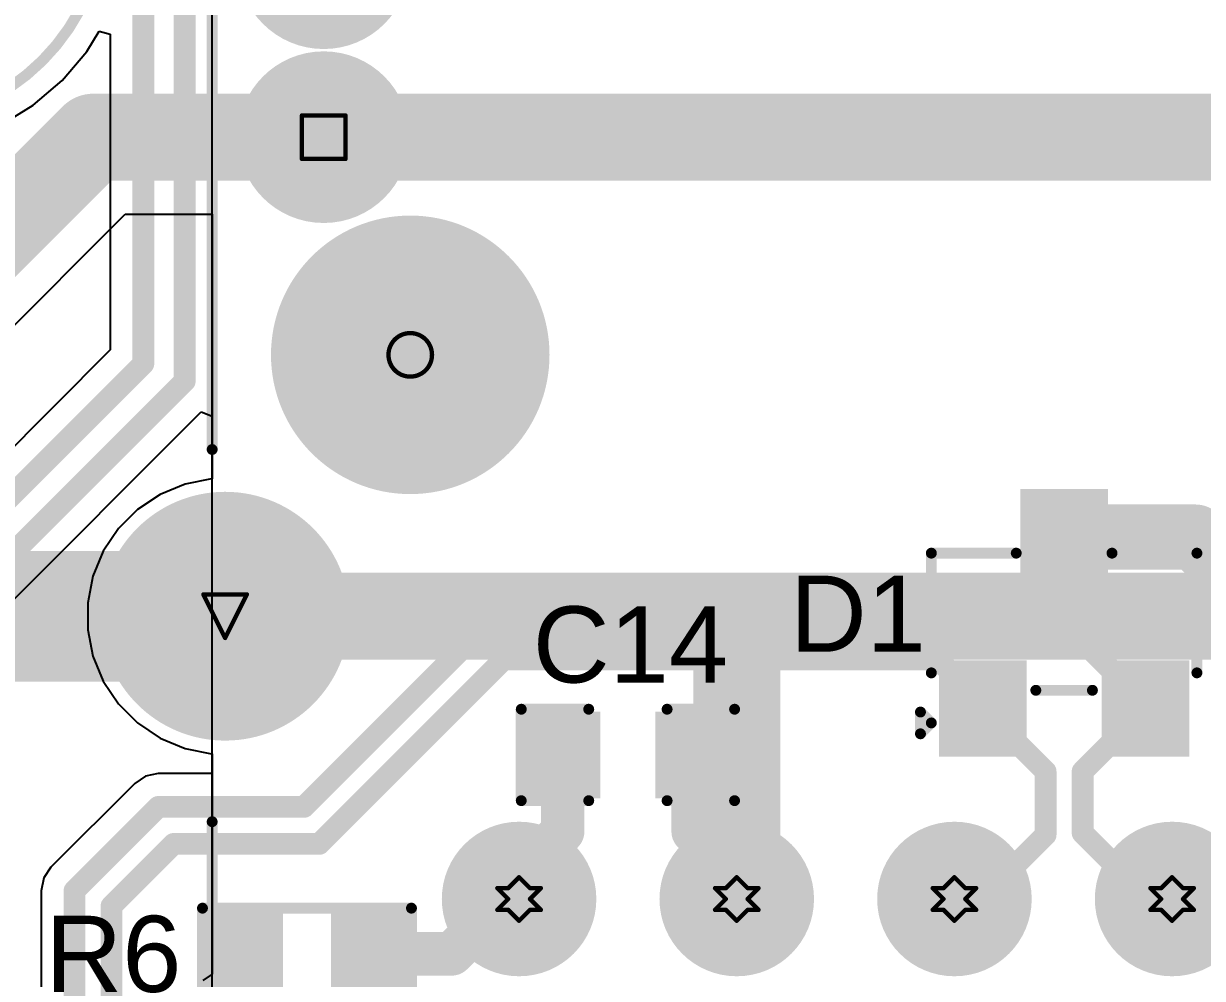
# Model space of a CAD drawing. Header units: inches. Extents: x 0 to 12.8, y -0.1 to 3.5.
# Drawn here: x 0.524 to 1.066, y 1.335 to 1.773 of the extents above; entities that cross this region are included whole.
import ezdxf

# ---------------------------------------------------------------- set-up
doc = ezdxf.new("R2010")
doc.units = ezdxf.units.IN
doc.header["$MEASUREMENT"] = 0
for name, color, linetype in [('Bottom Layer', 5, 'Continuous'), ('Bottom Overlay', 54, 'Continuous'), ('Bottom Solder', 6, 'Continuous'), ('Drill Drawing', 1, 'Continuous'), ('Keep-Out Layer', 6, 'Continuous'), ('Multi-Layer', 9, 'Continuous'), ('Pad Holes', 156, 'Continuous'), ('Top Layer', 1, 'Continuous'), ('Top Overlay', 2, 'Continuous'), ('Top Paste', 8, 'Continuous'), ('Top Solder', 216, 'Continuous')]:
    doc.layers.add(name, color=color, linetype=linetype)
doc.styles.add('Arial', font='', dxfattribs={"height": 0.2})
doc.styles.get('Arial').set_extended_font_data('Arial')

# ---------------------------------------------------------------- blocks, each defined once
blk = doc.blocks.new('SOT_23_2')
at = {"layer": 'Top Layer'}
for points in [[(-0.01614, 0.05748), (0.01614, 0.05748), (0.01614, 0.02126), (-0.01614, 0.02126)], [(-0.05354, -0.02126), (-0.02126, -0.02126), (-0.02126, -0.05748), (-0.05354, -0.05748)], [(0.02126, -0.02126), (0.05354, -0.02126), (0.05354, -0.05748), (0.02126, -0.05748)]]:
    blk.add_hatch(color=1, dxfattribs=at).paths.add_polyline_path(points)
at = {"layer": 'Top Paste'}
for points in [[(-0.01614, 0.05748), (0.01614, 0.05748), (0.01614, 0.02126), (-0.01614, 0.02126)], [(-0.05354, -0.02126), (-0.02126, -0.02126), (-0.02126, -0.05748), (-0.05354, -0.05748)], [(0.02126, -0.02126), (0.05354, -0.02126), (0.05354, -0.05748), (0.02126, -0.05748)]]:
    blk.add_hatch(color=8, dxfattribs=at).paths.add_polyline_path(points)
at = {"layer": 'Top Solder'}
for points in [[(-0.02014, 0.06148), (0.02014, 0.06148), (0.02014, 0.01726), (-0.02014, 0.01726)], [(-0.05754, -0.01726), (-0.01726, -0.01726), (-0.01726, -0.06148), (-0.05754, -0.06148)], [(0.01726, -0.01726), (0.05754, -0.01726), (0.05754, -0.06148), (0.01726, -0.06148)]]:
    blk.add_hatch(color=216, dxfattribs=at).paths.add_polyline_path(points)
at = {"layer": 'Top Overlay'}
for points in [[(-0.061, 0.032, 0.005, 0.005, 0), (-0.022, 0.032, 0.005, 0.005, 0)], [(-0.061, -0.023, 0.005, 0.005, 0), (-0.061, 0.032, 0.005, 0.005, 0)], [(0.022, 0.032, 0.005, 0.005, 0), (0.061, 0.032, 0.005, 0.005, 0)], [(0.061, -0.023, 0.005, 0.005, 0), (0.061, 0.032, 0.005, 0.005, 0)], [(-0.013, -0.031, 0.005, 0.005, 0), (0.013, -0.031, 0.005, 0.005, 0)], [(-0.066, -0.051, 0.005, 0.005, 0), (-0.066, -0.041, 0.005, 0.005, 0)], [(-0.066, -0.041, 0.005, 0.005, 0), (-0.061, -0.046, 0.005, 0.005, 0)], [(-0.066, -0.051, 0.005, 0.005, 0), (-0.061, -0.046, 0.005, 0.005, 0)]]:
    blk.add_lwpolyline(points, format="xyseb", dxfattribs=at)
for points in [[(-0.06225, 0.032, 0.0025, 0.0025, 1), (-0.05975, 0.032, 0.0025, 0.0025, 1)], [(-0.06225, 0.032, 0.0025, 0.0025, 1), (-0.05975, 0.032, 0.0025, 0.0025, 1)], [(-0.02325, 0.032, 0.0025, 0.0025, 1), (-0.02075, 0.032, 0.0025, 0.0025, 1)], [(0.02075, 0.032, 0.0025, 0.0025, 1), (0.02325, 0.032, 0.0025, 0.0025, 1)], [(0.05975, 0.032, 0.0025, 0.0025, 1), (0.06225, 0.032, 0.0025, 0.0025, 1)], [(0.05975, 0.032, 0.0025, 0.0025, 1), (0.06225, 0.032, 0.0025, 0.0025, 1)], [(-0.06225, -0.023, 0.0025, 0.0025, 1), (-0.05975, -0.023, 0.0025, 0.0025, 1)], [(0.05975, -0.023, 0.0025, 0.0025, 1), (0.06225, -0.023, 0.0025, 0.0025, 1)], [(-0.01425, -0.031, 0.0025, 0.0025, 1), (-0.01175, -0.031, 0.0025, 0.0025, 1)], [(0.01175, -0.031, 0.0025, 0.0025, 1), (0.01425, -0.031, 0.0025, 0.0025, 1)], [(-0.06725, -0.041, 0.0025, 0.0025, 1), (-0.06475, -0.041, 0.0025, 0.0025, 1)], [(-0.06725, -0.041, 0.0025, 0.0025, 1), (-0.06475, -0.041, 0.0025, 0.0025, 1)], [(-0.06725, -0.051, 0.0025, 0.0025, 1), (-0.06475, -0.051, 0.0025, 0.0025, 1)], [(-0.06725, -0.051, 0.0025, 0.0025, 1), (-0.06475, -0.051, 0.0025, 0.0025, 1)], [(-0.06225, -0.046, 0.0025, 0.0025, 1), (-0.05975, -0.046, 0.0025, 0.0025, 1)], [(-0.06225, -0.046, 0.0025, 0.0025, 1), (-0.05975, -0.046, 0.0025, 0.0025, 1)]]:
    blk.add_lwpolyline(points, format="xyseb", close=True, dxfattribs=at)
blk = doc.blocks.new('R___0603_29')
at = {"layer": 'Top Layer'}
for points in [[(-0.015, 0.0175), (-0.015, -0.0175), (-0.045, -0.0175), (-0.045, 0.0175)], [(0.045, 0.0175), (0.045, -0.0175), (0.015, -0.0175), (0.015, 0.0175)]]:
    blk.add_hatch(color=1, dxfattribs=at).paths.add_polyline_path(points)
at = {"layer": 'Top Paste'}
for points in [[(-0.015, 0.0175), (-0.015, -0.0175), (-0.045, -0.0175), (-0.045, 0.0175)], [(0.045, 0.0175), (0.045, -0.0175), (0.015, -0.0175), (0.015, 0.0175)]]:
    blk.add_hatch(color=8, dxfattribs=at).paths.add_polyline_path(points)
at = {"layer": 'Top Solder'}
for points in [[(-0.011, 0.0215), (-0.011, -0.0215), (-0.049, -0.0215), (-0.049, 0.0215)], [(0.049, 0.0215), (0.049, -0.0215), (0.011, -0.0215), (0.011, 0.0215)]]:
    blk.add_hatch(color=216, dxfattribs=at).paths.add_polyline_path(points)
at = {"layer": 'Top Overlay'}
for points in [[(0.048, 0.021, 0.005, 0.005, 0), (-0.048, 0.021, 0.005, 0.005, 0)], [(-0.048, 0.021, 0.005, 0.005, 0), (-0.048, -0.021, 0.005, 0.005, 0)], [(0.048, 0.021, 0.005, 0.005, 0), (0.048, -0.021, 0.005, 0.005, 0)], [(0.048, -0.021, 0.005, 0.005, 0), (-0.048, -0.021, 0.005, 0.005, 0)]]:
    blk.add_lwpolyline(points, format="xyseb", dxfattribs=at)
for points in [[(-0.04925, 0.021, 0.0025, 0.0025, 1), (-0.04675, 0.021, 0.0025, 0.0025, 1)], [(-0.04925, 0.021, 0.0025, 0.0025, 1), (-0.04675, 0.021, 0.0025, 0.0025, 1)], [(0.04675, 0.021, 0.0025, 0.0025, 1), (0.04925, 0.021, 0.0025, 0.0025, 1)], [(0.04675, 0.021, 0.0025, 0.0025, 1), (0.04925, 0.021, 0.0025, 0.0025, 1)], [(-0.04925, -0.021, 0.0025, 0.0025, 1), (-0.04675, -0.021, 0.0025, 0.0025, 1)], [(-0.04925, -0.021, 0.0025, 0.0025, 1), (-0.04675, -0.021, 0.0025, 0.0025, 1)], [(0.04675, -0.021, 0.0025, 0.0025, 1), (0.04925, -0.021, 0.0025, 0.0025, 1)], [(0.04675, -0.021, 0.0025, 0.0025, 1), (0.04925, -0.021, 0.0025, 0.0025, 1)]]:
    blk.add_lwpolyline(points, format="xyseb", close=True, dxfattribs=at)
blk = doc.blocks.new('ARJM11D7_114_AB_EW2_B_38')
at = {"layer": 'Bottom Layer'}
h = blk.add_hatch(color=5, dxfattribs=at)
edge = h.paths.add_edge_path()
edge.add_arc((-0.26476, 0.26142), 0.03543, 0, 360)
h = blk.add_hatch(color=5, dxfattribs=at)
edge = h.paths.add_edge_path()
edge.add_arc((-0.26476, 0.1815), 0.03543, 0, 360)
h = blk.add_hatch(color=5, dxfattribs=at)
edge = h.paths.add_edge_path()
edge.add_arc((-0.31004, -0.03858), 0.05315, 0, 360)
h = blk.add_hatch(color=5, dxfattribs=at)
edge = h.paths.add_edge_path()
edge.add_arc((-0.175, -0.1685), 0.0315, 0, 360)
h = blk.add_hatch(color=5, dxfattribs=at)
edge = h.paths.add_edge_path()
edge.add_arc((-0.075, -0.1685), 0.0315, 0, 360)
h = blk.add_hatch(color=5, dxfattribs=at)
edge = h.paths.add_edge_path()
edge.add_arc((0.025, -0.1685), 0.0315, 0, 360)
h = blk.add_hatch(color=5, dxfattribs=at)
edge = h.paths.add_edge_path()
edge.add_arc((0.125, -0.1685), 0.0315, 0, 360)
at = {"layer": 'Bottom Solder'}
h = blk.add_hatch(color=6, dxfattribs=at)
edge = h.paths.add_edge_path()
edge.add_arc((-0.26476, 0.26142), 0.03943, 0, 360)
h = blk.add_hatch(color=6, dxfattribs=at)
edge = h.paths.add_edge_path()
edge.add_arc((-0.26476, 0.1815), 0.03943, 0, 360)
h = blk.add_hatch(color=6, dxfattribs=at)
edge = h.paths.add_edge_path()
edge.add_arc((-0.225, 0.0815), 0.004, 0, 360)
h = blk.add_hatch(color=6, dxfattribs=at)
edge = h.paths.add_edge_path()
edge.add_arc((-0.31004, -0.03858), 0.05715, 0, 360)
h = blk.add_hatch(color=6, dxfattribs=at)
edge = h.paths.add_edge_path()
edge.add_arc((-0.175, -0.1685), 0.0355, 0, 360)
h = blk.add_hatch(color=6, dxfattribs=at)
edge = h.paths.add_edge_path()
edge.add_arc((-0.075, -0.1685), 0.0355, 0, 360)
h = blk.add_hatch(color=6, dxfattribs=at)
edge = h.paths.add_edge_path()
edge.add_arc((0.025, -0.1685), 0.0355, 0, 360)
h = blk.add_hatch(color=6, dxfattribs=at)
edge = h.paths.add_edge_path()
edge.add_arc((0.125, -0.1685), 0.0355, 0, 360)
at = {"layer": 'Multi-Layer'}
h = blk.add_hatch(color=9, dxfattribs=at)
edge = h.paths.add_edge_path()
edge.add_arc((-0.26476, 0.26142), 0.03543, 0, 360)
h = blk.add_hatch(color=9, dxfattribs=at)
edge = h.paths.add_edge_path()
edge.add_arc((-0.26476, 0.1815), 0.03543, 0, 360)
h = blk.add_hatch(color=9, dxfattribs=at)
edge = h.paths.add_edge_path()
edge.add_arc((-0.31004, -0.03858), 0.05315, 0, 360)
h = blk.add_hatch(color=9, dxfattribs=at)
edge = h.paths.add_edge_path()
edge.add_arc((-0.175, -0.1685), 0.0315, 0, 360)
h = blk.add_hatch(color=9, dxfattribs=at)
edge = h.paths.add_edge_path()
edge.add_arc((-0.075, -0.1685), 0.0315, 0, 360)
h = blk.add_hatch(color=9, dxfattribs=at)
edge = h.paths.add_edge_path()
edge.add_arc((0.025, -0.1685), 0.0315, 0, 360)
h = blk.add_hatch(color=9, dxfattribs=at)
edge = h.paths.add_edge_path()
edge.add_arc((0.125, -0.1685), 0.0315, 0, 360)
at = {"layer": 'Pad Holes'}
h = blk.add_hatch(color=7, dxfattribs=at)
edge = h.paths.add_edge_path()
edge.add_arc((-0.26476, 0.1815), 0.02047, 0, 360)
h = blk.add_hatch(color=7, dxfattribs=at)
edge = h.paths.add_edge_path()
edge.add_arc((-0.225, 0.0815), 0.06398, 0, 360)
h = blk.add_hatch(color=7, dxfattribs=at)
edge = h.paths.add_edge_path()
edge.add_arc((-0.31004, -0.03858), 0.03346, 0, 360)
h = blk.add_hatch(color=7, dxfattribs=at)
edge = h.paths.add_edge_path()
edge.add_arc((-0.175, -0.1685), 0.0185, 0, 360)
h = blk.add_hatch(color=7, dxfattribs=at)
edge = h.paths.add_edge_path()
edge.add_arc((-0.075, -0.1685), 0.0185, 0, 360)
h = blk.add_hatch(color=7, dxfattribs=at)
edge = h.paths.add_edge_path()
edge.add_arc((0.025, -0.1685), 0.0185, 0, 360)
h = blk.add_hatch(color=7, dxfattribs=at)
edge = h.paths.add_edge_path()
edge.add_arc((0.125, -0.1685), 0.0185, 0, 360)
at = {"layer": 'Top Layer'}
h = blk.add_hatch(color=1, dxfattribs=at)
edge = h.paths.add_edge_path()
edge.add_arc((-0.26476, 0.26142), 0.03543, 0, 360)
h = blk.add_hatch(color=1, dxfattribs=at)
edge = h.paths.add_edge_path()
edge.add_arc((-0.26476, 0.1815), 0.03543, 0, 360)
h = blk.add_hatch(color=1, dxfattribs=at)
edge = h.paths.add_edge_path()
edge.add_arc((-0.31004, -0.03858), 0.05315, 0, 360)
h = blk.add_hatch(color=1, dxfattribs=at)
edge = h.paths.add_edge_path()
edge.add_arc((-0.175, -0.1685), 0.0315, 0, 360)
h = blk.add_hatch(color=1, dxfattribs=at)
edge = h.paths.add_edge_path()
edge.add_arc((-0.075, -0.1685), 0.0315, 0, 360)
h = blk.add_hatch(color=1, dxfattribs=at)
edge = h.paths.add_edge_path()
edge.add_arc((0.025, -0.1685), 0.0315, 0, 360)
h = blk.add_hatch(color=1, dxfattribs=at)
edge = h.paths.add_edge_path()
edge.add_arc((0.125, -0.1685), 0.0315, 0, 360)
at = {"layer": 'Top Solder'}
h = blk.add_hatch(color=216, dxfattribs=at)
edge = h.paths.add_edge_path()
edge.add_arc((-0.26476, 0.26142), 0.03943, 0, 360)
h = blk.add_hatch(color=216, dxfattribs=at)
edge = h.paths.add_edge_path()
edge.add_arc((-0.26476, 0.1815), 0.03943, 0, 360)
h = blk.add_hatch(color=216, dxfattribs=at)
edge = h.paths.add_edge_path()
edge.add_arc((-0.225, 0.0815), 0.004, 0, 360)
h = blk.add_hatch(color=216, dxfattribs=at)
edge = h.paths.add_edge_path()
edge.add_arc((-0.31004, -0.03858), 0.05715, 0, 360)
h = blk.add_hatch(color=216, dxfattribs=at)
edge = h.paths.add_edge_path()
edge.add_arc((-0.175, -0.1685), 0.0355, 0, 360)
h = blk.add_hatch(color=216, dxfattribs=at)
edge = h.paths.add_edge_path()
edge.add_arc((-0.075, -0.1685), 0.0355, 0, 360)
h = blk.add_hatch(color=216, dxfattribs=at)
edge = h.paths.add_edge_path()
edge.add_arc((0.025, -0.1685), 0.0355, 0, 360)
h = blk.add_hatch(color=216, dxfattribs=at)
edge = h.paths.add_edge_path()
edge.add_arc((0.125, -0.1685), 0.0355, 0, 360)
at = {"layer": 'Bottom Overlay'}
for points in [[(-0.316, 0.038, 0.005, 0.005, 0), (-0.316, 0.509, 0.005, 0.005, 0)], [(-0.316, -0.3465, 0.005, 0.005, 0), (-0.316, -0.133, 0.005, 0.005, 0)]]:
    blk.add_lwpolyline(points, format="xyseb", dxfattribs=at)
for points in [[(-0.31725, 0.038, 0.0025, 0.0025, 1), (-0.31475, 0.038, 0.0025, 0.0025, 1)], [(-0.31725, -0.133, 0.0025, 0.0025, 1), (-0.31475, -0.133, 0.0025, 0.0025, 1)]]:
    blk.add_lwpolyline(points, format="xyseb", close=True, dxfattribs=at)
blk = doc.blocks.new('C___0603_46')
at = {"layer": 'Top Layer'}
for points in [[(-0.015, 0.0175), (-0.015, -0.0175), (-0.045, -0.0175), (-0.045, 0.0175)], [(0.045, 0.0175), (0.045, -0.0175), (0.015, -0.0175), (0.015, 0.0175)]]:
    blk.add_hatch(color=1, dxfattribs=at).paths.add_polyline_path(points)
at = {"layer": 'Top Paste'}
for points in [[(-0.015, 0.0175), (-0.015, -0.0175), (-0.045, -0.0175), (-0.045, 0.0175)], [(0.045, 0.0175), (0.045, -0.0175), (0.015, -0.0175), (0.015, 0.0175)]]:
    blk.add_hatch(color=8, dxfattribs=at).paths.add_polyline_path(points)
at = {"layer": 'Top Solder'}
for points in [[(-0.01264, 0.01986), (-0.01264, -0.01986), (-0.04736, -0.01986), (-0.04736, 0.01986)], [(0.04736, 0.01986), (0.04736, -0.01986), (0.01264, -0.01986), (0.01264, 0.01986)]]:
    blk.add_hatch(color=216, dxfattribs=at).paths.add_polyline_path(points)
at = {"layer": 'Top Overlay'}
for points in [[(-0.018, 0.021, 0.005, 0.005, 0), (-0.049, 0.021, 0.005, 0.005, 0)], [(-0.049, 0.021, 0.005, 0.005, 0), (-0.049, -0.021, 0.005, 0.005, 0)], [(0.049, 0.021, 0.005, 0.005, 0), (0.018, 0.021, 0.005, 0.005, 0)], [(0.049, 0.021, 0.005, 0.005, 0), (0.049, -0.021, 0.005, 0.005, 0)], [(-0.018, -0.021, 0.005, 0.005, 0), (-0.049, -0.021, 0.005, 0.005, 0)], [(0.049, -0.021, 0.005, 0.005, 0), (0.018, -0.021, 0.005, 0.005, 0)]]:
    blk.add_lwpolyline(points, format="xyseb", dxfattribs=at)
for points in [[(-0.05025, 0.021, 0.0025, 0.0025, 1), (-0.04775, 0.021, 0.0025, 0.0025, 1)], [(-0.05025, 0.021, 0.0025, 0.0025, 1), (-0.04775, 0.021, 0.0025, 0.0025, 1)], [(-0.01925, 0.021, 0.0025, 0.0025, 1), (-0.01675, 0.021, 0.0025, 0.0025, 1)], [(0.01675, 0.021, 0.0025, 0.0025, 1), (0.01925, 0.021, 0.0025, 0.0025, 1)], [(0.04775, 0.021, 0.0025, 0.0025, 1), (0.05025, 0.021, 0.0025, 0.0025, 1)], [(0.04775, 0.021, 0.0025, 0.0025, 1), (0.05025, 0.021, 0.0025, 0.0025, 1)], [(-0.05025, -0.021, 0.0025, 0.0025, 1), (-0.04775, -0.021, 0.0025, 0.0025, 1)], [(-0.05025, -0.021, 0.0025, 0.0025, 1), (-0.04775, -0.021, 0.0025, 0.0025, 1)], [(-0.01925, -0.021, 0.0025, 0.0025, 1), (-0.01675, -0.021, 0.0025, 0.0025, 1)], [(0.01675, -0.021, 0.0025, 0.0025, 1), (0.01925, -0.021, 0.0025, 0.0025, 1)], [(0.04775, -0.021, 0.0025, 0.0025, 1), (0.05025, -0.021, 0.0025, 0.0025, 1)], [(0.04775, -0.021, 0.0025, 0.0025, 1), (0.05025, -0.021, 0.0025, 0.0025, 1)]]:
    blk.add_lwpolyline(points, format="xyseb", close=True, dxfattribs=at)

msp = doc.modelspace()

# ---------------------------------------------------------------- linework, layer by layer
at = {"layer": 'Bottom Layer'}
for p, q in [((0.61061, 1.1931), (0.61061, 1.95441)), ((0.3833, 1.49838), (0.57072, 1.6858)), ((0.57072, 1.6858), (0.61061, 1.6858)), ((0.61061, 1.6858), (0.61061, 1.56417)), ((0.59815, 1.56175), (0.58666, 1.55699)), ((0.61035, 1.56417), (0.59815, 1.56175)), ((0.61061, 1.56417), (0.61035, 1.56417)), ((0.58666, 1.55699), (0.57632, 1.55008)), ((0.57632, 1.55008), (0.56752, 1.54128)), ((0.56752, 1.54128), (0.56061, 1.53094)), ((0.56061, 1.53094), (0.55585, 1.51944)), ((0.55585, 1.51944), (0.55342, 1.50724)), ((0.55342, 1.50724), (0.55342, 1.4948)), ((0.55342, 1.4948), (0.55585, 1.4826)), ((0.55585, 1.4826), (0.56061, 1.47111)), ((0.56061, 1.47111), (0.56752, 1.46077)), ((0.56752, 1.46077), (0.57632, 1.45197)), ((0.57632, 1.45197), (0.58666, 1.44506)), ((0.58666, 1.44506), (0.59815, 1.4403)), ((0.59815, 1.4403), (0.61035, 1.43787)), ((0.61035, 1.43787), (0.61061, 1.43787)), ((0.61061, 1.43787), (0.61061, 1.33654)), ((0.61061, 1.33654), (0.60628, 1.33364))]:
    msp.add_line(p, q, dxfattribs=at)
for points in [[(0.348, 1.513, 0.04, 0.04, 0), (0.5561, 1.7211, 0.04, 0.04, 0)], [(0.5561, 1.7211, 0.04, 0.04, 0), (0.66185, 1.7211, 0.04, 0.04, 0)], [(0.66185, 1.7211, 0.04, 0.04, 0), (1.19138, 1.7211, 0.04, 0.04, 0)], [(0.49502, 1.50102, 0.06, 0.06, 0), (0.61657, 1.50102, 0.06, 0.06, 0)], [(0.61657, 1.50102, 0.04, 0.04, 0), (0.84498, 1.50102, 0.04, 0.04, 0)], [(0.84498, 1.50102, 0.04, 0.04, 0), (1.23665, 1.50102, 0.04, 0.04, 0)], [(0.84498, 1.50102, 0.04, 0.04, 0), (0.85161, 1.49439, 0.04, 0.04, 0)], [(0.85161, 1.3711, 0.04, 0.04, 0), (0.85161, 1.49439, 0.04, 0.04, 0)]]:
    msp.add_lwpolyline(points, format="xyseb", dxfattribs=at)
for points in [[(0.5461, 1.7211, 0.02, 0.02, 1), (0.5661, 1.7211, 0.02, 0.02, 1)], [(0.5461, 1.7211, 0.02, 0.02, 1), (0.5661, 1.7211, 0.02, 0.02, 1)], [(0.65185, 1.7211, 0.02, 0.02, 1), (0.67185, 1.7211, 0.02, 0.02, 1)], [(0.65185, 1.7211, 0.02, 0.02, 1), (0.67185, 1.7211, 0.02, 0.02, 1)], [(0.48002, 1.50102, 0.03, 0.03, 1), (0.51002, 1.50102, 0.03, 0.03, 1)], [(0.60157, 1.50102, 0.03, 0.03, 1), (0.63157, 1.50102, 0.03, 0.03, 1)], [(0.60657, 1.50102, 0.02, 0.02, 1), (0.62657, 1.50102, 0.02, 0.02, 1)], [(0.83498, 1.50102, 0.02, 0.02, 1), (0.85498, 1.50102, 0.02, 0.02, 1)], [(0.83498, 1.50102, 0.02, 0.02, 1), (0.85498, 1.50102, 0.02, 0.02, 1)], [(0.83498, 1.50102, 0.02, 0.02, 1), (0.85498, 1.50102, 0.02, 0.02, 1)], [(0.84161, 1.49439, 0.02, 0.02, 1), (0.86161, 1.49439, 0.02, 0.02, 1)], [(0.84161, 1.49439, 0.02, 0.02, 1), (0.86161, 1.49439, 0.02, 0.02, 1)], [(0.84161, 1.3711, 0.02, 0.02, 1), (0.86161, 1.3711, 0.02, 0.02, 1)]]:
    msp.add_lwpolyline(points, format="xyseb", close=True, dxfattribs=at)
at = {"layer": 'Drill Drawing'}
for points in [[(0.65185, 1.7311, 0.002, 0.002, 0), (0.67185, 1.7311, 0.002, 0.002, 0)], [(0.65185, 1.7111, 0.002, 0.002, 0), (0.65185, 1.7311, 0.002, 0.002, 0)], [(0.67185, 1.7111, 0.002, 0.002, 0), (0.67185, 1.7311, 0.002, 0.002, 0)], [(0.65185, 1.7111, 0.002, 0.002, 0), (0.67185, 1.7111, 0.002, 0.002, 0)], [(0.60657, 1.51102, 0.002, 0.002, 0), (0.62657, 1.51102, 0.002, 0.002, 0)], [(0.60657, 1.51102, 0.002, 0.002, 0), (0.61657, 1.49102, 0.002, 0.002, 0)], [(0.61657, 1.49102, 0.002, 0.002, 0), (0.62657, 1.51102, 0.002, 0.002, 0)], [(0.74661, 1.3761, 0.002, 0.002, 0), (0.75161, 1.3811, 0.002, 0.002, 0)], [(0.75161, 1.3811, 0.002, 0.002, 0), (0.75661, 1.3761, 0.002, 0.002, 0)], [(0.84661, 1.3761, 0.002, 0.002, 0), (0.85161, 1.3811, 0.002, 0.002, 0)], [(0.85161, 1.3811, 0.002, 0.002, 0), (0.85661, 1.3761, 0.002, 0.002, 0)], [(0.94661, 1.3761, 0.002, 0.002, 0), (0.95161, 1.3811, 0.002, 0.002, 0)], [(0.95161, 1.3811, 0.002, 0.002, 0), (0.95661, 1.3761, 0.002, 0.002, 0)], [(1.04661, 1.3761, 0.002, 0.002, 0), (1.05161, 1.3811, 0.002, 0.002, 0)], [(1.05161, 1.3811, 0.002, 0.002, 0), (1.05661, 1.3761, 0.002, 0.002, 0)], [(0.74161, 1.3761, 0.002, 0.002, 0), (0.74661, 1.3711, 0.002, 0.002, 0)], [(0.74161, 1.3761, 0.002, 0.002, 0), (0.74661, 1.3761, 0.002, 0.002, 0)], [(0.75661, 1.3761, 0.002, 0.002, 0), (0.76161, 1.3761, 0.002, 0.002, 0)], [(0.75661, 1.3711, 0.002, 0.002, 0), (0.76161, 1.3761, 0.002, 0.002, 0)], [(0.84161, 1.3761, 0.002, 0.002, 0), (0.84661, 1.3711, 0.002, 0.002, 0)], [(0.84161, 1.3761, 0.002, 0.002, 0), (0.84661, 1.3761, 0.002, 0.002, 0)], [(0.85661, 1.3761, 0.002, 0.002, 0), (0.86161, 1.3761, 0.002, 0.002, 0)], [(0.85661, 1.3711, 0.002, 0.002, 0), (0.86161, 1.3761, 0.002, 0.002, 0)], [(0.94161, 1.3761, 0.002, 0.002, 0), (0.94661, 1.3711, 0.002, 0.002, 0)], [(0.94161, 1.3761, 0.002, 0.002, 0), (0.94661, 1.3761, 0.002, 0.002, 0)], [(0.95661, 1.3761, 0.002, 0.002, 0), (0.96161, 1.3761, 0.002, 0.002, 0)], [(0.95661, 1.3711, 0.002, 0.002, 0), (0.96161, 1.3761, 0.002, 0.002, 0)], [(1.04161, 1.3761, 0.002, 0.002, 0), (1.04661, 1.3711, 0.002, 0.002, 0)], [(1.04161, 1.3761, 0.002, 0.002, 0), (1.04661, 1.3761, 0.002, 0.002, 0)], [(1.05661, 1.3761, 0.002, 0.002, 0), (1.06161, 1.3761, 0.002, 0.002, 0)], [(1.05661, 1.3711, 0.002, 0.002, 0), (1.06161, 1.3761, 0.002, 0.002, 0)], [(0.74161, 1.3661, 0.002, 0.002, 0), (0.74661, 1.3711, 0.002, 0.002, 0)], [(0.75661, 1.3711, 0.002, 0.002, 0), (0.76161, 1.3661, 0.002, 0.002, 0)], [(0.84161, 1.3661, 0.002, 0.002, 0), (0.84661, 1.3711, 0.002, 0.002, 0)], [(0.85661, 1.3711, 0.002, 0.002, 0), (0.86161, 1.3661, 0.002, 0.002, 0)], [(0.94161, 1.3661, 0.002, 0.002, 0), (0.94661, 1.3711, 0.002, 0.002, 0)], [(0.95661, 1.3711, 0.002, 0.002, 0), (0.96161, 1.3661, 0.002, 0.002, 0)], [(1.04161, 1.3661, 0.002, 0.002, 0), (1.04661, 1.3711, 0.002, 0.002, 0)], [(1.05661, 1.3711, 0.002, 0.002, 0), (1.06161, 1.3661, 0.002, 0.002, 0)], [(0.74161, 1.3661, 0.002, 0.002, 0), (0.74661, 1.3661, 0.002, 0.002, 0)], [(0.74661, 1.3661, 0.002, 0.002, 0), (0.75161, 1.3611, 0.002, 0.002, 0)], [(0.75161, 1.3611, 0.002, 0.002, 0), (0.75661, 1.3661, 0.002, 0.002, 0)], [(0.75661, 1.3661, 0.002, 0.002, 0), (0.76161, 1.3661, 0.002, 0.002, 0)], [(0.84161, 1.3661, 0.002, 0.002, 0), (0.84661, 1.3661, 0.002, 0.002, 0)], [(0.84661, 1.3661, 0.002, 0.002, 0), (0.85161, 1.3611, 0.002, 0.002, 0)], [(0.85161, 1.3611, 0.002, 0.002, 0), (0.85661, 1.3661, 0.002, 0.002, 0)], [(0.85661, 1.3661, 0.002, 0.002, 0), (0.86161, 1.3661, 0.002, 0.002, 0)], [(0.94161, 1.3661, 0.002, 0.002, 0), (0.94661, 1.3661, 0.002, 0.002, 0)], [(0.94661, 1.3661, 0.002, 0.002, 0), (0.95161, 1.3611, 0.002, 0.002, 0)], [(0.95161, 1.3611, 0.002, 0.002, 0), (0.95661, 1.3661, 0.002, 0.002, 0)], [(0.95661, 1.3661, 0.002, 0.002, 0), (0.96161, 1.3661, 0.002, 0.002, 0)], [(1.04161, 1.3661, 0.002, 0.002, 0), (1.04661, 1.3661, 0.002, 0.002, 0)], [(1.04661, 1.3661, 0.002, 0.002, 0), (1.05161, 1.3611, 0.002, 0.002, 0)], [(1.05161, 1.3611, 0.002, 0.002, 0), (1.05661, 1.3661, 0.002, 0.002, 0)], [(1.05661, 1.3661, 0.002, 0.002, 0), (1.06161, 1.3661, 0.002, 0.002, 0)]]:
    msp.add_lwpolyline(points, format="xyseb", dxfattribs=at)
for points in [[(0.65135, 1.7311, 0.001, 0.001, 1), (0.65235, 1.7311, 0.001, 0.001, 1)], [(0.65135, 1.7311, 0.001, 0.001, 1), (0.65235, 1.7311, 0.001, 0.001, 1)], [(0.67135, 1.7311, 0.001, 0.001, 1), (0.67235, 1.7311, 0.001, 0.001, 1)], [(0.67135, 1.7311, 0.001, 0.001, 1), (0.67235, 1.7311, 0.001, 0.001, 1)], [(0.65135, 1.7111, 0.001, 0.001, 1), (0.65235, 1.7111, 0.001, 0.001, 1)], [(0.65135, 1.7111, 0.001, 0.001, 1), (0.65235, 1.7111, 0.001, 0.001, 1)], [(0.67135, 1.7111, 0.001, 0.001, 1), (0.67235, 1.7111, 0.001, 0.001, 1)], [(0.67135, 1.7111, 0.001, 0.001, 1), (0.67235, 1.7111, 0.001, 0.001, 1)], [(0.71161, 1.6211, 0.002, 0.002, 1), (0.69161, 1.6211, 0.002, 0.002, 1)], [(0.69111, 1.6211, 0.001, 0.001, 1), (0.69211, 1.6211, 0.001, 0.001, 1)], [(0.71111, 1.6211, 0.001, 0.001, 1), (0.71211, 1.6211, 0.001, 0.001, 1)], [(0.60607, 1.51102, 0.001, 0.001, 1), (0.60707, 1.51102, 0.001, 0.001, 1)], [(0.60607, 1.51102, 0.001, 0.001, 1), (0.60707, 1.51102, 0.001, 0.001, 1)], [(0.62607, 1.51102, 0.001, 0.001, 1), (0.62707, 1.51102, 0.001, 0.001, 1)], [(0.62607, 1.51102, 0.001, 0.001, 1), (0.62707, 1.51102, 0.001, 0.001, 1)], [(0.61607, 1.49102, 0.001, 0.001, 1), (0.61707, 1.49102, 0.001, 0.001, 1)], [(0.61607, 1.49102, 0.001, 0.001, 1), (0.61707, 1.49102, 0.001, 0.001, 1)], [(0.75111, 1.3811, 0.001, 0.001, 1), (0.75211, 1.3811, 0.001, 0.001, 1)], [(0.75111, 1.3811, 0.001, 0.001, 1), (0.75211, 1.3811, 0.001, 0.001, 1)], [(0.85111, 1.3811, 0.001, 0.001, 1), (0.85211, 1.3811, 0.001, 0.001, 1)], [(0.85111, 1.3811, 0.001, 0.001, 1), (0.85211, 1.3811, 0.001, 0.001, 1)], [(0.95111, 1.3811, 0.001, 0.001, 1), (0.95211, 1.3811, 0.001, 0.001, 1)], [(0.95111, 1.3811, 0.001, 0.001, 1), (0.95211, 1.3811, 0.001, 0.001, 1)], [(1.05111, 1.3811, 0.001, 0.001, 1), (1.05211, 1.3811, 0.001, 0.001, 1)], [(1.05111, 1.3811, 0.001, 0.001, 1), (1.05211, 1.3811, 0.001, 0.001, 1)], [(0.74111, 1.3761, 0.001, 0.001, 1), (0.74211, 1.3761, 0.001, 0.001, 1)], [(0.74111, 1.3761, 0.001, 0.001, 1), (0.74211, 1.3761, 0.001, 0.001, 1)], [(0.74611, 1.3761, 0.001, 0.001, 1), (0.74711, 1.3761, 0.001, 0.001, 1)], [(0.74611, 1.3761, 0.001, 0.001, 1), (0.74711, 1.3761, 0.001, 0.001, 1)], [(0.75611, 1.3761, 0.001, 0.001, 1), (0.75711, 1.3761, 0.001, 0.001, 1)], [(0.75611, 1.3761, 0.001, 0.001, 1), (0.75711, 1.3761, 0.001, 0.001, 1)], [(0.76111, 1.3761, 0.001, 0.001, 1), (0.76211, 1.3761, 0.001, 0.001, 1)], [(0.76111, 1.3761, 0.001, 0.001, 1), (0.76211, 1.3761, 0.001, 0.001, 1)], [(0.84111, 1.3761, 0.001, 0.001, 1), (0.84211, 1.3761, 0.001, 0.001, 1)], [(0.84111, 1.3761, 0.001, 0.001, 1), (0.84211, 1.3761, 0.001, 0.001, 1)], [(0.84611, 1.3761, 0.001, 0.001, 1), (0.84711, 1.3761, 0.001, 0.001, 1)], [(0.84611, 1.3761, 0.001, 0.001, 1), (0.84711, 1.3761, 0.001, 0.001, 1)], [(0.85611, 1.3761, 0.001, 0.001, 1), (0.85711, 1.3761, 0.001, 0.001, 1)], [(0.85611, 1.3761, 0.001, 0.001, 1), (0.85711, 1.3761, 0.001, 0.001, 1)], [(0.86111, 1.3761, 0.001, 0.001, 1), (0.86211, 1.3761, 0.001, 0.001, 1)], [(0.86111, 1.3761, 0.001, 0.001, 1), (0.86211, 1.3761, 0.001, 0.001, 1)], [(0.94111, 1.3761, 0.001, 0.001, 1), (0.94211, 1.3761, 0.001, 0.001, 1)], [(0.94111, 1.3761, 0.001, 0.001, 1), (0.94211, 1.3761, 0.001, 0.001, 1)], [(0.94611, 1.3761, 0.001, 0.001, 1), (0.94711, 1.3761, 0.001, 0.001, 1)], [(0.94611, 1.3761, 0.001, 0.001, 1), (0.94711, 1.3761, 0.001, 0.001, 1)], [(0.95611, 1.3761, 0.001, 0.001, 1), (0.95711, 1.3761, 0.001, 0.001, 1)], [(0.95611, 1.3761, 0.001, 0.001, 1), (0.95711, 1.3761, 0.001, 0.001, 1)], [(0.96111, 1.3761, 0.001, 0.001, 1), (0.96211, 1.3761, 0.001, 0.001, 1)], [(0.96111, 1.3761, 0.001, 0.001, 1), (0.96211, 1.3761, 0.001, 0.001, 1)], [(1.04111, 1.3761, 0.001, 0.001, 1), (1.04211, 1.3761, 0.001, 0.001, 1)], [(1.04111, 1.3761, 0.001, 0.001, 1), (1.04211, 1.3761, 0.001, 0.001, 1)], [(1.04611, 1.3761, 0.001, 0.001, 1), (1.04711, 1.3761, 0.001, 0.001, 1)], [(1.04611, 1.3761, 0.001, 0.001, 1), (1.04711, 1.3761, 0.001, 0.001, 1)], [(1.05611, 1.3761, 0.001, 0.001, 1), (1.05711, 1.3761, 0.001, 0.001, 1)], [(1.05611, 1.3761, 0.001, 0.001, 1), (1.05711, 1.3761, 0.001, 0.001, 1)], [(1.06111, 1.3761, 0.001, 0.001, 1), (1.06211, 1.3761, 0.001, 0.001, 1)], [(1.06111, 1.3761, 0.001, 0.001, 1), (1.06211, 1.3761, 0.001, 0.001, 1)], [(0.74611, 1.3711, 0.001, 0.001, 1), (0.74711, 1.3711, 0.001, 0.001, 1)], [(0.74611, 1.3711, 0.001, 0.001, 1), (0.74711, 1.3711, 0.001, 0.001, 1)], [(0.75611, 1.3711, 0.001, 0.001, 1), (0.75711, 1.3711, 0.001, 0.001, 1)], [(0.75611, 1.3711, 0.001, 0.001, 1), (0.75711, 1.3711, 0.001, 0.001, 1)], [(0.84611, 1.3711, 0.001, 0.001, 1), (0.84711, 1.3711, 0.001, 0.001, 1)], [(0.84611, 1.3711, 0.001, 0.001, 1), (0.84711, 1.3711, 0.001, 0.001, 1)], [(0.85611, 1.3711, 0.001, 0.001, 1), (0.85711, 1.3711, 0.001, 0.001, 1)], [(0.85611, 1.3711, 0.001, 0.001, 1), (0.85711, 1.3711, 0.001, 0.001, 1)], [(0.94611, 1.3711, 0.001, 0.001, 1), (0.94711, 1.3711, 0.001, 0.001, 1)], [(0.94611, 1.3711, 0.001, 0.001, 1), (0.94711, 1.3711, 0.001, 0.001, 1)], [(0.95611, 1.3711, 0.001, 0.001, 1), (0.95711, 1.3711, 0.001, 0.001, 1)], [(0.95611, 1.3711, 0.001, 0.001, 1), (0.95711, 1.3711, 0.001, 0.001, 1)], [(1.04611, 1.3711, 0.001, 0.001, 1), (1.04711, 1.3711, 0.001, 0.001, 1)], [(1.04611, 1.3711, 0.001, 0.001, 1), (1.04711, 1.3711, 0.001, 0.001, 1)], [(1.05611, 1.3711, 0.001, 0.001, 1), (1.05711, 1.3711, 0.001, 0.001, 1)], [(1.05611, 1.3711, 0.001, 0.001, 1), (1.05711, 1.3711, 0.001, 0.001, 1)], [(0.74111, 1.3661, 0.001, 0.001, 1), (0.74211, 1.3661, 0.001, 0.001, 1)], [(0.74111, 1.3661, 0.001, 0.001, 1), (0.74211, 1.3661, 0.001, 0.001, 1)], [(0.74611, 1.3661, 0.001, 0.001, 1), (0.74711, 1.3661, 0.001, 0.001, 1)], [(0.74611, 1.3661, 0.001, 0.001, 1), (0.74711, 1.3661, 0.001, 0.001, 1)], [(0.75611, 1.3661, 0.001, 0.001, 1), (0.75711, 1.3661, 0.001, 0.001, 1)], [(0.75611, 1.3661, 0.001, 0.001, 1), (0.75711, 1.3661, 0.001, 0.001, 1)], [(0.76111, 1.3661, 0.001, 0.001, 1), (0.76211, 1.3661, 0.001, 0.001, 1)], [(0.76111, 1.3661, 0.001, 0.001, 1), (0.76211, 1.3661, 0.001, 0.001, 1)], [(0.84111, 1.3661, 0.001, 0.001, 1), (0.84211, 1.3661, 0.001, 0.001, 1)], [(0.84111, 1.3661, 0.001, 0.001, 1), (0.84211, 1.3661, 0.001, 0.001, 1)], [(0.84611, 1.3661, 0.001, 0.001, 1), (0.84711, 1.3661, 0.001, 0.001, 1)], [(0.84611, 1.3661, 0.001, 0.001, 1), (0.84711, 1.3661, 0.001, 0.001, 1)], [(0.85611, 1.3661, 0.001, 0.001, 1), (0.85711, 1.3661, 0.001, 0.001, 1)], [(0.85611, 1.3661, 0.001, 0.001, 1), (0.85711, 1.3661, 0.001, 0.001, 1)], [(0.86111, 1.3661, 0.001, 0.001, 1), (0.86211, 1.3661, 0.001, 0.001, 1)], [(0.86111, 1.3661, 0.001, 0.001, 1), (0.86211, 1.3661, 0.001, 0.001, 1)], [(0.94111, 1.3661, 0.001, 0.001, 1), (0.94211, 1.3661, 0.001, 0.001, 1)], [(0.94111, 1.3661, 0.001, 0.001, 1), (0.94211, 1.3661, 0.001, 0.001, 1)], [(0.94611, 1.3661, 0.001, 0.001, 1), (0.94711, 1.3661, 0.001, 0.001, 1)], [(0.94611, 1.3661, 0.001, 0.001, 1), (0.94711, 1.3661, 0.001, 0.001, 1)], [(0.95611, 1.3661, 0.001, 0.001, 1), (0.95711, 1.3661, 0.001, 0.001, 1)], [(0.95611, 1.3661, 0.001, 0.001, 1), (0.95711, 1.3661, 0.001, 0.001, 1)], [(0.96111, 1.3661, 0.001, 0.001, 1), (0.96211, 1.3661, 0.001, 0.001, 1)], [(0.96111, 1.3661, 0.001, 0.001, 1), (0.96211, 1.3661, 0.001, 0.001, 1)], [(1.04111, 1.3661, 0.001, 0.001, 1), (1.04211, 1.3661, 0.001, 0.001, 1)], [(1.04111, 1.3661, 0.001, 0.001, 1), (1.04211, 1.3661, 0.001, 0.001, 1)], [(1.04611, 1.3661, 0.001, 0.001, 1), (1.04711, 1.3661, 0.001, 0.001, 1)], [(1.04611, 1.3661, 0.001, 0.001, 1), (1.04711, 1.3661, 0.001, 0.001, 1)], [(1.05611, 1.3661, 0.001, 0.001, 1), (1.05711, 1.3661, 0.001, 0.001, 1)], [(1.05611, 1.3661, 0.001, 0.001, 1), (1.05711, 1.3661, 0.001, 0.001, 1)], [(1.06111, 1.3661, 0.001, 0.001, 1), (1.06211, 1.3661, 0.001, 0.001, 1)], [(1.06111, 1.3661, 0.001, 0.001, 1), (1.06211, 1.3661, 0.001, 0.001, 1)], [(0.75111, 1.3611, 0.001, 0.001, 1), (0.75211, 1.3611, 0.001, 0.001, 1)], [(0.75111, 1.3611, 0.001, 0.001, 1), (0.75211, 1.3611, 0.001, 0.001, 1)], [(0.85111, 1.3611, 0.001, 0.001, 1), (0.85211, 1.3611, 0.001, 0.001, 1)], [(0.85111, 1.3611, 0.001, 0.001, 1), (0.85211, 1.3611, 0.001, 0.001, 1)], [(0.95111, 1.3611, 0.001, 0.001, 1), (0.95211, 1.3611, 0.001, 0.001, 1)], [(0.95111, 1.3611, 0.001, 0.001, 1), (0.95211, 1.3611, 0.001, 0.001, 1)], [(1.05111, 1.3611, 0.001, 0.001, 1), (1.05211, 1.3611, 0.001, 0.001, 1)], [(1.05111, 1.3611, 0.001, 0.001, 1), (1.05211, 1.3611, 0.001, 0.001, 1)]]:
    msp.add_lwpolyline(points, format="xyseb", close=True, dxfattribs=at)
at = {"layer": 'Keep-Out Layer'}
msp.add_lwpolyline([(0.56138, 1.82583, 0.005, 0.005, 1), (0.36453, 1.82583, 0.005, 0.005, 1)], format="xyseb", close=True, dxfattribs=at)
at = {"layer": 'Top Layer'}
for p, q in [((0.61061, 1.1931), (0.61061, 1.95441)), ((0.55297, 1.76042), (0.55871, 1.76978)), ((0.55871, 1.76978), (0.56371, 1.76837)), ((0.56371, 1.76837), (0.56371, 1.62333)), ((0.54163, 1.74715), (0.55297, 1.76042)), ((0.52835, 1.73581), (0.54163, 1.74715)), ((0.51347, 1.72669), (0.52835, 1.73581)), ((0.56371, 1.62333), (0.46919, 1.52881)), ((0.51229, 1.50167), (0.60561, 1.59499)), ((0.60561, 1.59499), (0.61061, 1.59291)), ((0.61061, 1.59291), (0.61061, 1.56417)), ((0.59815, 1.56175), (0.58666, 1.55699)), ((0.61035, 1.56417), (0.59815, 1.56175)), ((0.61061, 1.56417), (0.61035, 1.56417)), ((0.58666, 1.55699), (0.57632, 1.55008)), ((0.57632, 1.55008), (0.56752, 1.54128)), ((0.56752, 1.54128), (0.56061, 1.53094)), ((0.56061, 1.53094), (0.55585, 1.51944)), ((0.55585, 1.51944), (0.55342, 1.50724)), ((0.55342, 1.50724), (0.55342, 1.4948)), ((0.55342, 1.4948), (0.55585, 1.4826)), ((0.55585, 1.4826), (0.56061, 1.47111)), ((0.56061, 1.47111), (0.56752, 1.46077)), ((0.56752, 1.46077), (0.57632, 1.45197)), ((0.57632, 1.45197), (0.58666, 1.44506)), ((0.58666, 1.44506), (0.59815, 1.4403)), ((0.59815, 1.4403), (0.61035, 1.43787)), ((0.61035, 1.43787), (0.61061, 1.43787)), ((0.61061, 1.43787), (0.61061, 1.42872)), ((0.58003, 1.42755), (0.57507, 1.42424)), ((0.58588, 1.42872), (0.58003, 1.42755)), ((0.61061, 1.42872), (0.58588, 1.42872)), ((0.57507, 1.42424), (0.53656, 1.38574)), ((0.53656, 1.38574), (0.53325, 1.38077)), ((0.53325, 1.38077), (0.53209, 1.37492)), ((0.53209, 1.37492), (0.53209, 1.001))]:
    msp.add_line(p, q, dxfattribs=at)
for points in [[(0.579, 1.617, 0.01, 0.01, 0), (0.579, 1.858, 0.01, 0.01, 0)], [(0.598, 1.609, 0.01, 0.01, 0), (0.598, 1.84779, 0.01, 0.01, 0)], [(0.48, 1.518, 0.01, 0.01, 0), (0.579, 1.617, 0.01, 0.01, 0)], [(0.497, 1.508, 0.01, 0.01, 0), (0.598, 1.609, 0.01, 0.01, 0)], [(1.002, 1.53737, 0.03, 0.03, 0), (1.06224, 1.53737, 0.03, 0.03, 0)], [(1.06224, 1.53737, 0.03, 0.03, 0), (1.10161, 1.498, 0.03, 0.03, 0)], [(0.53906, 1.50102, 0.03, 0.03, 0), (0.61657, 1.50102, 0.03, 0.03, 0)], [(0.53209, 1.508, 0.01, 0.01, 0), (0.53906, 1.50102, 0.01, 0.01, 0)], [(0.65279, 1.41342, 0.01, 0.01, 0), (0.73752, 1.49816, 0.01, 0.01, 0)], [(0.73752, 1.49816, 0.01, 0.01, 0), (1.00184, 1.49816, 0.01, 0.01, 0)], [(1.00184, 1.49816, 0.01, 0.01, 0), (1.0394, 1.4606, 0.01, 0.01, 0)], [(0.65983, 1.39642, 0.01, 0.01, 0), (0.74456, 1.48116, 0.01, 0.01, 0)], [(0.74456, 1.48116, 0.01, 0.01, 0), (0.94404, 1.48116, 0.01, 0.01, 0)], [(0.94404, 1.48116, 0.01, 0.01, 0), (0.97574, 1.44946, 0.01, 0.01, 0)], [(1.0394, 1.45666, 0.01, 0.01, 0), (1.0394, 1.4606, 0.01, 0.01, 0)], [(1.02826, 1.44552, 0.01, 0.01, 0), (1.0394, 1.45666, 0.01, 0.01, 0)], [(0.97574, 1.44552, 0.01, 0.01, 0), (0.97574, 1.44946, 0.01, 0.01, 0)], [(0.77161, 1.40206, 0.02, 0.02, 0), (0.77161, 1.43729, 0.02, 0.02, 0)], [(0.83161, 1.40206, 0.02, 0.02, 0), (0.83161, 1.43729, 0.02, 0.02, 0)], [(0.97574, 1.44552, 0.01, 0.01, 0), (0.97771, 1.44552, 0.01, 0.01, 0)], [(0.97771, 1.44552, 0.01, 0.01, 0), (0.9935, 1.42973, 0.01, 0.01, 0)], [(1.0105, 1.42973, 0.01, 0.01, 0), (1.02629, 1.44552, 0.01, 0.01, 0)], [(1.02629, 1.44552, 0.01, 0.01, 0), (1.02826, 1.44552, 0.01, 0.01, 0)], [(0.9935, 1.40054, 0.01, 0.01, 0), (0.9935, 1.42973, 0.01, 0.01, 0)], [(1.0105, 1.40145, 0.01, 0.01, 0), (1.0105, 1.42973, 0.01, 0.01, 0)], [(0.54738, 1.37492, 0.01, 0.01, 0), (0.58588, 1.41342, 0.01, 0.01, 0)], [(0.58588, 1.41342, 0.01, 0.01, 0), (0.65279, 1.41342, 0.01, 0.01, 0)], [(0.75161, 1.38206, 0.02, 0.02, 0), (0.77161, 1.40206, 0.02, 0.02, 0)], [(0.83161, 1.40206, 0.02, 0.02, 0), (0.85161, 1.38206, 0.02, 0.02, 0)], [(0.96406, 1.3711, 0.01, 0.01, 0), (0.9935, 1.40054, 0.01, 0.01, 0)], [(1.0105, 1.40145, 0.01, 0.01, 0), (1.04085, 1.3711, 0.01, 0.01, 0)], [(0.56438, 1.36788, 0.01, 0.01, 0), (0.59292, 1.39642, 0.01, 0.01, 0)], [(0.59292, 1.39642, 0.01, 0.01, 0), (0.65983, 1.39642, 0.01, 0.01, 0)], [(0.75161, 1.3711, 0.02, 0.02, 0), (0.75161, 1.38206, 0.02, 0.02, 0)], [(0.85161, 1.3711, 0.02, 0.02, 0), (0.85161, 1.38206, 0.02, 0.02, 0)], [(0.72066, 1.3459, 0.02, 0.02, 0), (0.74586, 1.3711, 0.02, 0.02, 0)], [(0.74586, 1.3711, 0.02, 0.02, 0), (0.75161, 1.3711, 0.02, 0.02, 0)], [(0.54738, 1.001, 0.01, 0.01, 0), (0.54738, 1.37492, 0.01, 0.01, 0)], [(0.95161, 1.3711, 0.01, 0.01, 0), (0.96406, 1.3711, 0.01, 0.01, 0)], [(1.04085, 1.3711, 0.01, 0.01, 0), (1.05161, 1.3711, 0.01, 0.01, 0)], [(0.56438, 1.20184, 0.01, 0.01, 0), (0.56438, 1.36788, 0.01, 0.01, 0)], [(0.62423, 1.31569, 0.02, 0.02, 0), (0.62423, 1.34583, 0.02, 0.02, 0)], [(0.68416, 1.3459, 0.02, 0.02, 0), (0.72066, 1.3459, 0.02, 0.02, 0)], [(0.62416, 1.3459, 0.015, 0.015, 0), (0.62423, 1.34583, 0.015, 0.015, 0)]]:
    msp.add_lwpolyline(points, format="xyseb", dxfattribs=at)
for points in [[(0.5765, 1.617, 0.005, 0.005, 1), (0.5815, 1.617, 0.005, 0.005, 1)], [(0.5765, 1.617, 0.005, 0.005, 1), (0.5815, 1.617, 0.005, 0.005, 1)], [(0.5955, 1.609, 0.005, 0.005, 1), (0.6005, 1.609, 0.005, 0.005, 1)], [(0.5955, 1.609, 0.005, 0.005, 1), (0.6005, 1.609, 0.005, 0.005, 1)], [(0.9945, 1.53737, 0.015, 0.015, 1), (1.0095, 1.53737, 0.015, 0.015, 1)], [(1.05474, 1.53737, 0.015, 0.015, 1), (1.06974, 1.53737, 0.015, 0.015, 1)], [(1.05474, 1.53737, 0.015, 0.015, 1), (1.06974, 1.53737, 0.015, 0.015, 1)], [(0.53156, 1.50102, 0.015, 0.015, 1), (0.54656, 1.50102, 0.015, 0.015, 1)], [(0.52959, 1.508, 0.005, 0.005, 1), (0.53459, 1.508, 0.005, 0.005, 1)], [(0.60907, 1.50102, 0.015, 0.015, 1), (0.62407, 1.50102, 0.015, 0.015, 1)], [(0.53656, 1.50102, 0.005, 0.005, 1), (0.54156, 1.50102, 0.005, 0.005, 1)], [(0.73502, 1.49816, 0.005, 0.005, 1), (0.74002, 1.49816, 0.005, 0.005, 1)], [(0.73502, 1.49816, 0.005, 0.005, 1), (0.74002, 1.49816, 0.005, 0.005, 1)], [(0.99934, 1.49816, 0.005, 0.005, 1), (1.00434, 1.49816, 0.005, 0.005, 1)], [(0.99934, 1.49816, 0.005, 0.005, 1), (1.00434, 1.49816, 0.005, 0.005, 1)], [(0.74206, 1.48116, 0.005, 0.005, 1), (0.74706, 1.48116, 0.005, 0.005, 1)], [(0.74206, 1.48116, 0.005, 0.005, 1), (0.74706, 1.48116, 0.005, 0.005, 1)], [(0.94154, 1.48116, 0.005, 0.005, 1), (0.94654, 1.48116, 0.005, 0.005, 1)], [(0.94154, 1.48116, 0.005, 0.005, 1), (0.94654, 1.48116, 0.005, 0.005, 1)], [(1.0369, 1.4606, 0.005, 0.005, 1), (1.0419, 1.4606, 0.005, 0.005, 1)], [(1.0369, 1.4606, 0.005, 0.005, 1), (1.0419, 1.4606, 0.005, 0.005, 1)], [(1.0369, 1.45666, 0.005, 0.005, 1), (1.0419, 1.45666, 0.005, 0.005, 1)], [(1.0369, 1.45666, 0.005, 0.005, 1), (1.0419, 1.45666, 0.005, 0.005, 1)], [(0.97324, 1.44946, 0.005, 0.005, 1), (0.97824, 1.44946, 0.005, 0.005, 1)], [(0.97324, 1.44946, 0.005, 0.005, 1), (0.97824, 1.44946, 0.005, 0.005, 1)], [(0.76661, 1.43729, 0.01, 0.01, 1), (0.77661, 1.43729, 0.01, 0.01, 1)], [(0.82661, 1.43729, 0.01, 0.01, 1), (0.83661, 1.43729, 0.01, 0.01, 1)], [(0.97324, 1.44552, 0.005, 0.005, 1), (0.97824, 1.44552, 0.005, 0.005, 1)], [(0.97324, 1.44552, 0.005, 0.005, 1), (0.97824, 1.44552, 0.005, 0.005, 1)], [(0.97521, 1.44552, 0.005, 0.005, 1), (0.98021, 1.44552, 0.005, 0.005, 1)], [(0.97521, 1.44552, 0.005, 0.005, 1), (0.98021, 1.44552, 0.005, 0.005, 1)], [(1.02379, 1.44552, 0.005, 0.005, 1), (1.02879, 1.44552, 0.005, 0.005, 1)], [(1.02379, 1.44552, 0.005, 0.005, 1), (1.02879, 1.44552, 0.005, 0.005, 1)], [(1.02576, 1.44552, 0.005, 0.005, 1), (1.03076, 1.44552, 0.005, 0.005, 1)], [(1.02576, 1.44552, 0.005, 0.005, 1), (1.03076, 1.44552, 0.005, 0.005, 1)], [(0.991, 1.42973, 0.005, 0.005, 1), (0.996, 1.42973, 0.005, 0.005, 1)], [(0.991, 1.42973, 0.005, 0.005, 1), (0.996, 1.42973, 0.005, 0.005, 1)], [(1.008, 1.42973, 0.005, 0.005, 1), (1.013, 1.42973, 0.005, 0.005, 1)], [(1.008, 1.42973, 0.005, 0.005, 1), (1.013, 1.42973, 0.005, 0.005, 1)], [(0.58338, 1.41342, 0.005, 0.005, 1), (0.58838, 1.41342, 0.005, 0.005, 1)], [(0.58338, 1.41342, 0.005, 0.005, 1), (0.58838, 1.41342, 0.005, 0.005, 1)], [(0.65029, 1.41342, 0.005, 0.005, 1), (0.65529, 1.41342, 0.005, 0.005, 1)], [(0.65029, 1.41342, 0.005, 0.005, 1), (0.65529, 1.41342, 0.005, 0.005, 1)], [(0.76661, 1.40206, 0.01, 0.01, 1), (0.77661, 1.40206, 0.01, 0.01, 1)], [(0.76661, 1.40206, 0.01, 0.01, 1), (0.77661, 1.40206, 0.01, 0.01, 1)], [(0.82661, 1.40206, 0.01, 0.01, 1), (0.83661, 1.40206, 0.01, 0.01, 1)], [(0.82661, 1.40206, 0.01, 0.01, 1), (0.83661, 1.40206, 0.01, 0.01, 1)], [(0.991, 1.40054, 0.005, 0.005, 1), (0.996, 1.40054, 0.005, 0.005, 1)], [(0.991, 1.40054, 0.005, 0.005, 1), (0.996, 1.40054, 0.005, 0.005, 1)], [(1.008, 1.40145, 0.005, 0.005, 1), (1.013, 1.40145, 0.005, 0.005, 1)], [(1.008, 1.40145, 0.005, 0.005, 1), (1.013, 1.40145, 0.005, 0.005, 1)], [(0.59042, 1.39642, 0.005, 0.005, 1), (0.59542, 1.39642, 0.005, 0.005, 1)], [(0.59042, 1.39642, 0.005, 0.005, 1), (0.59542, 1.39642, 0.005, 0.005, 1)], [(0.65733, 1.39642, 0.005, 0.005, 1), (0.66233, 1.39642, 0.005, 0.005, 1)], [(0.65733, 1.39642, 0.005, 0.005, 1), (0.66233, 1.39642, 0.005, 0.005, 1)], [(0.74661, 1.38206, 0.01, 0.01, 1), (0.75661, 1.38206, 0.01, 0.01, 1)], [(0.74661, 1.38206, 0.01, 0.01, 1), (0.75661, 1.38206, 0.01, 0.01, 1)], [(0.84661, 1.38206, 0.01, 0.01, 1), (0.85661, 1.38206, 0.01, 0.01, 1)], [(0.84661, 1.38206, 0.01, 0.01, 1), (0.85661, 1.38206, 0.01, 0.01, 1)], [(0.74086, 1.3711, 0.01, 0.01, 1), (0.75086, 1.3711, 0.01, 0.01, 1)], [(0.74086, 1.3711, 0.01, 0.01, 1), (0.75086, 1.3711, 0.01, 0.01, 1)], [(0.74661, 1.3711, 0.01, 0.01, 1), (0.75661, 1.3711, 0.01, 0.01, 1)], [(0.74661, 1.3711, 0.01, 0.01, 1), (0.75661, 1.3711, 0.01, 0.01, 1)], [(0.84661, 1.3711, 0.01, 0.01, 1), (0.85661, 1.3711, 0.01, 0.01, 1)], [(0.54488, 1.37492, 0.005, 0.005, 1), (0.54988, 1.37492, 0.005, 0.005, 1)], [(0.54488, 1.37492, 0.005, 0.005, 1), (0.54988, 1.37492, 0.005, 0.005, 1)], [(0.94911, 1.3711, 0.005, 0.005, 1), (0.95411, 1.3711, 0.005, 0.005, 1)], [(0.96156, 1.3711, 0.005, 0.005, 1), (0.96656, 1.3711, 0.005, 0.005, 1)], [(0.96156, 1.3711, 0.005, 0.005, 1), (0.96656, 1.3711, 0.005, 0.005, 1)], [(1.03835, 1.3711, 0.005, 0.005, 1), (1.04335, 1.3711, 0.005, 0.005, 1)], [(1.03835, 1.3711, 0.005, 0.005, 1), (1.04335, 1.3711, 0.005, 0.005, 1)], [(1.04911, 1.3711, 0.005, 0.005, 1), (1.05411, 1.3711, 0.005, 0.005, 1)], [(0.56188, 1.36788, 0.005, 0.005, 1), (0.56688, 1.36788, 0.005, 0.005, 1)], [(0.56188, 1.36788, 0.005, 0.005, 1), (0.56688, 1.36788, 0.005, 0.005, 1)], [(0.61923, 1.34583, 0.01, 0.01, 1), (0.62923, 1.34583, 0.01, 0.01, 1)], [(0.67916, 1.3459, 0.01, 0.01, 1), (0.68916, 1.3459, 0.01, 0.01, 1)], [(0.71566, 1.3459, 0.01, 0.01, 1), (0.72566, 1.3459, 0.01, 0.01, 1)], [(0.71566, 1.3459, 0.01, 0.01, 1), (0.72566, 1.3459, 0.01, 0.01, 1)], [(0.62041, 1.3459, 0.0075, 0.0075, 1), (0.62791, 1.3459, 0.0075, 0.0075, 1)], [(0.62048, 1.34583, 0.0075, 0.0075, 1), (0.62798, 1.34583, 0.0075, 0.0075, 1)]]:
    msp.add_lwpolyline(points, format="xyseb", close=True, dxfattribs=at)

# ---------------------------------------------------------------- block references
for name, p in [('ARJM11D7_114_AB_EW2_B_38', (0.92661, 1.53961)), ('SOT_23_2', (1.002, 1.498))]:
    msp.add_blockref(name, p)
at = {"rotation": 180}
for name, p in [('C___0603_46', (0.80161, 1.43729)), ('R___0603_29', (0.65416, 1.3459))]:
    msp.add_blockref(name, p, dxfattribs=at)

# ---------------------------------------------------------------- texts
at = {"layer": 'Top Overlay', "style": 'Arial'}
for s, p in [('D1', (0.87601, 1.4847)), ('C14', (0.75788, 1.47055)), ('R6', (0.534, 1.32841))]:
    msp.add_text(s, height=0.035, dxfattribs=at).set_placement(p)

doc.saveas('drawing.dxf')
